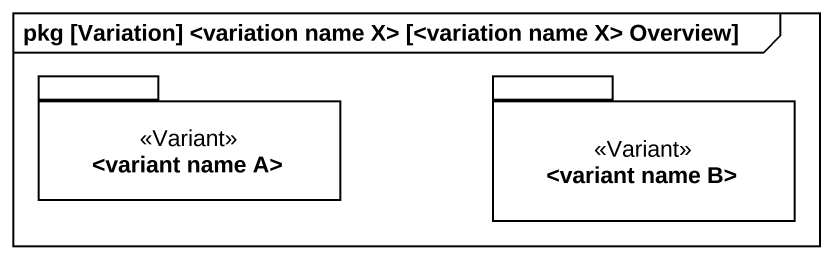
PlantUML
@startuml
mainframe pkg [Variation] <variation name X> [<variation name X> Overview]
package "<variant name A>" as variant_name_A <<Variant>> {
}
package "<variant name B>" as variant_name_B <<Variant>> {
}
@enduml
